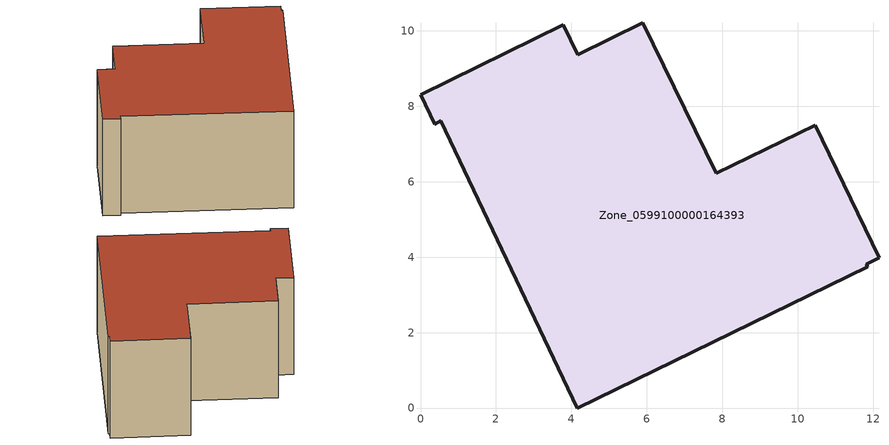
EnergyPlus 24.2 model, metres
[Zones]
Zone_0599100000164393
 floor ground (C_G): 4.16,0 0.54,7.61 0.38,7.52 0,8.31 3.78,10.16 4.17,9.37 5.9,10.21 7.84,6.22 10.46,7.49 12.16,3.98 11.82,3.82 11.85,3.75 z0
 wall outside (C_F): 0.54,7.61 4.16,0 11.85,3.75 11.82,3.82 12.16,3.98 10.46,7.49 7.84,6.22 5.9,10.21 4.17,9.37 3.78,10.16 0,8.31 0.38,7.52 0.54,7.61 z0:5.74
 roof outside (C_R): 12.16,3.98 10.46,7.49 7.84,6.22 5.9,10.21 4.17,9.37 3.78,10.16 0,8.31 0.38,7.52 0.54,7.61 4.16,0 11.85,3.75 11.82,3.82 z5.74
[BUILDING]
Pand.0599100000164393: North Axis=0; Terrain=City; Loads Convergence Tolerance Value=0.04; Temperature Convergence Tolerance Value=0.4; Solar Distribution=FullExterior; Maximum Number of Warmup Days=25; Minimum Number of Warmup Days=1
[Site:Location]
Rotterdam.The.Hague.AP_ZH_NLD Design_Conditions: Latitude=51.96; Longitude=4.45; Time Zone=1; Elevation=-4.5
[SITE:GROUNDTEMPERATURE:BUILDINGSURFACE]
18, 18, 18, 18, 18, 18, 18, 18, 18, 18, 18, 18
[MATERIAL] Thermal Absorptance=0.9; Solar Absorptance=0.7; Visible Absorptance=0.7
Name | Roughness | Thickness | Conductivity | Density | Specific Heat
G.TI.1946-1964 | MediumSmooth | 0.15 | 1 | 540 | 1210
F.TI.1946-1964 | Rough | 0.3 | 0.857143 | 1920 | 840
R.TI.1946-1964 | MediumRough | 0.2 | 0.277778 | 1500 | 1000
[CONSTRUCTION]
C_G: G.TI.1946-1964
C_F: F.TI.1946-1964
C_R: R.TI.1946-1964
[ZONE]
Zone_0599100000164393: Type=1; Multiplier=1; Ceiling Height=Autocalculate; Volume=Autocalculate; Floor Area=autocalculate; Part of Total Floor Area=Yes
[ZONEINFILTRATION:DESIGNFLOWRATE]
Infil_Zone_0599100000164393: Zone or ZoneList or Space or SpaceList=Zone_0599100000164393; Schedule=AlwaysOn; Design Flow Rate Calculation Method=Flow/Area; Flow Rate per Floor Area=0.003; Constant Term Coefficient=1; Temperature Term Coefficient=0; Velocity Term Coefficient=0; Velocity Squared Term Coefficient=0
[HVACTEMPLATE:ZONE:IDEALLOADSAIRSYSTEM]
Zone_0599100000164393: Maximum Heating Supply Air Temperature=50; Minimum Cooling Supply Air Temperature=13; Maximum Heating Supply Air Humidity Ratio=0.0156; Minimum Cooling Supply Air Humidity Ratio=0.0077; Heating Limit=NoLimit; Cooling Limit=NoLimit; Dehumidification Control Type=ConstantSensibleHeatRatio; Cooling Sensible Heat Ratio=0.7; Dehumidification Setpoint=60; Humidification Control Type=None; Humidification Setpoint=30; Outdoor Air Method=None; Outdoor Air Flow Rate per Person=0.00944; Outdoor Air Flow Rate per Zone Floor Area=0; Outdoor Air Flow Rate per Zone=0; Demand Controlled Ventilation Type=None; Outdoor Air Economizer Type=NoEconomizer; Heat Recovery Type=None; Sensible Heat Recovery Effectiveness=0.7; Latent Heat Recovery Effectiveness=0.65
[ZONECONTROL:THERMOSTAT]
ThermostatControl_Zone_0599100000164393: Zone or ZoneList=Zone_0599100000164393; Control Type Schedule=DualSetpointControlType; Control 1=Thermostat_Zone_0599100000164393; Temperature Difference Between Cutout And Setpoint=0
[THERMOSTATSETPOINT:DUALSETPOINT]
Thermostat_Zone_0599100000164393: Heating Setpoint Temperature Schedule=HeatingSetpoint_Zone_0599100000164393; Cooling Setpoint Temperature Schedule=CoolingSetpoint_Zone_0599100000164393
[SCHEDULE:COMPACT]
HeatingSetpoint_Zone_0599100000164393: Through: 12/31, For: AllDays, Until: 24:00, 21
CoolingSetpoint_Zone_0599100000164393: Through: 12/31, For: AllDays, Until: 24:00, 24
DualSetpointControlType: Through: 12/31, For: AllDays, Until: 24:00, 4
AlwaysOn: Through: 12/31, For: AllDays, Until: 24:00, 1
